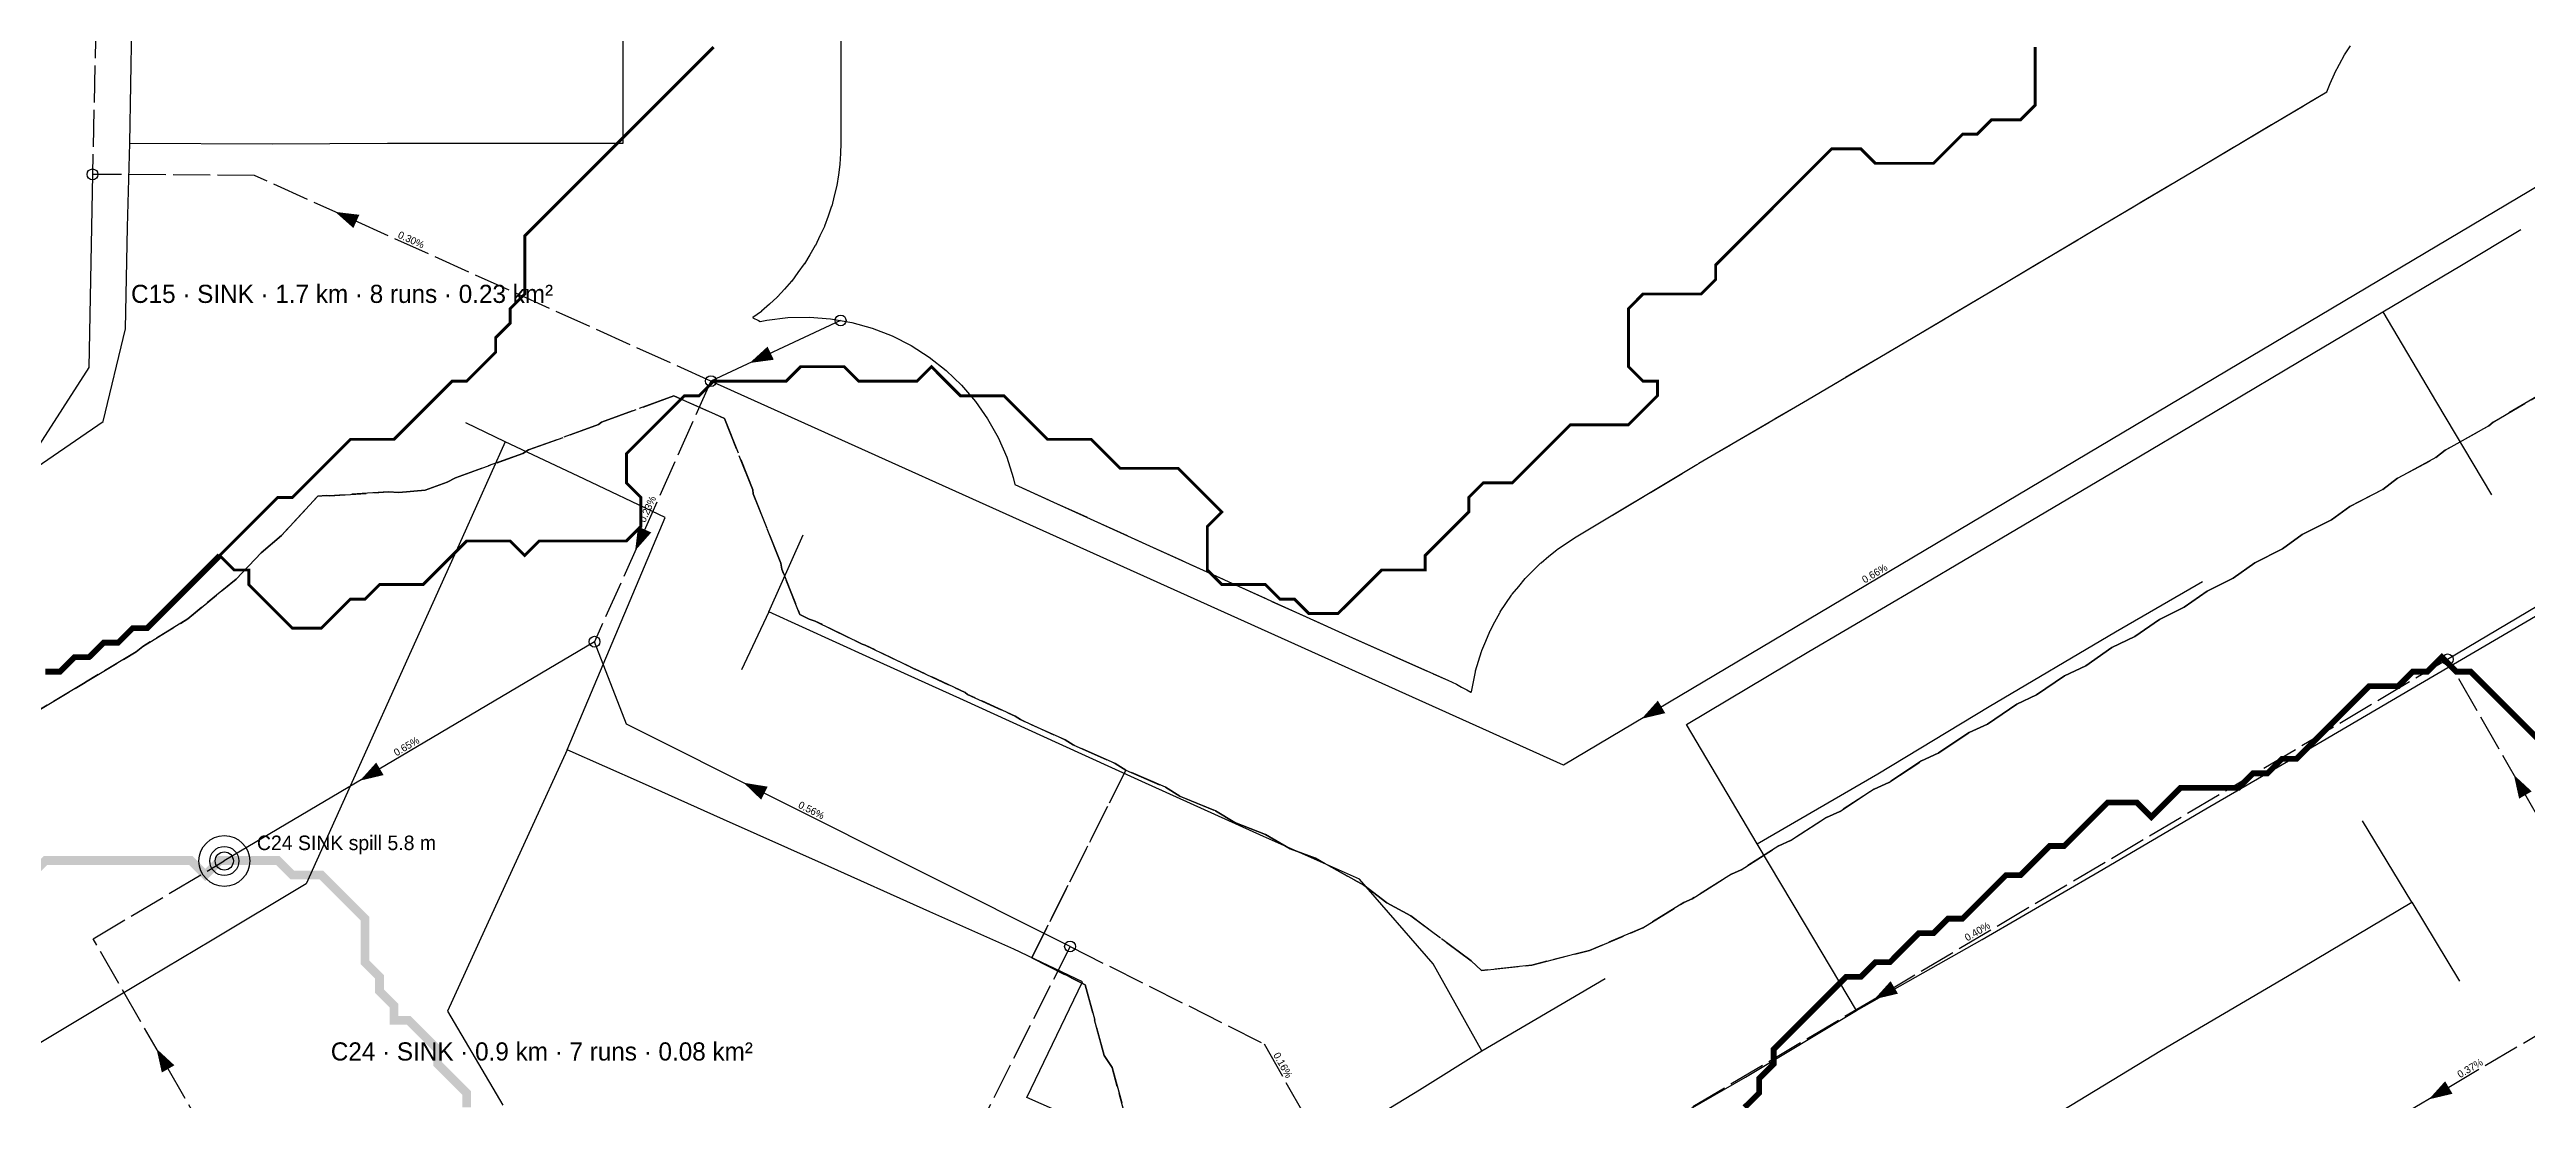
# Model space of a CAD drawing. Header units: metres. Extents: x 440276 to 476894, y 2561381 to 2578972.
# Drawn here: x 445019 to 445701, y 2566735 to 2567024 of the extents above; entities that cross this region are included whole.
import ezdxf
from ezdxf.enums import TextEntityAlignment as Align

# ---------------------------------------------------------------- set-up
doc = ezdxf.new("R2010")
doc.units = ezdxf.units.M
doc.header["$LTSCALE"] = 8
doc.linetypes.add('DASHED', pattern=[1.524, 1.27, -0.254])
for name, color, linetype in [('A_ARROWS', 7, 'Continuous'), ('A_BUILT_2006', 252, 'Continuous'), ('A_CATCH_LABEL', 7, 'Continuous'), ('A_CATCHMENTS', 7, 'Continuous'), ('A_ENVELOPE', 3, 'Continuous'), ('A_GRADIENT', 8, 'Continuous'), ('A_JUNCTIONS', 8, 'Continuous'), ('A_OUTLET_LABEL', 7, 'Continuous'), ('A_OUTLETS', 7, 'Continuous'), ('A_RUNS', 7, 'Continuous'), ('A_STREAMS', 5, 'Continuous')]:
    doc.layers.add(name, color=color, linetype=linetype)

msp = doc.modelspace()

# ---------------------------------------------------------------- linework, layer by layer
at = {"layer": 'A_ARROWS', "color": 3}
for points in [[(445097.66, 2566979.68), (445104.31, 2566978.88), (445102.67, 2566975.23)], [(445211.85, 2566938.05), (445216.8, 2566942.57), (445218.5, 2566938.95)], [(445457.63, 2566840.03), (445462.11, 2566845.02), (445464.15, 2566841.58)]]:
    msp.add_solid(points, dxfattribs=at)
at = {"layer": 'A_ARROWS', "color": 2}
for points in [[(445180.31, 2566886.33), (445181.1, 2566892.99), (445184.75, 2566891.36)], [(445104.47, 2566822.98), (445108.96, 2566827.96), (445110.99, 2566824.52)], [(445210.19, 2566822.41), (445216.81, 2566821.33), (445215.02, 2566817.75)], [(445048.42, 2566749.12), (445053.35, 2566744.57), (445049.89, 2566742.57)]]:
    msp.add_solid(points, dxfattribs=at)
at = {"layer": 'A_ARROWS', "color": 1}
for points in [[(445697.98, 2566824.58), (445702.9, 2566820.02), (445699.43, 2566818.03)], [(445521.75, 2566762.76), (445526.24, 2566767.74), (445528.28, 2566764.3)], [(445674.55, 2566735.18), (445679.04, 2566740.17), (445681.08, 2566736.72)]]:
    msp.add_solid(points, dxfattribs=at)
at = {"layer": 'A_BUILT_2006', "color": 252}
for points in [[(445041.05, 2566998.57), (445041.65, 2567030.93)], [(445177.03, 2566998.66), (445177.03, 2567027.07)], [(445040.47, 2566975.44), (445041.05, 2566998.57)], [(445041.05, 2566998.57), (445080.32, 2566998.47)], [(445080.32, 2566998.47), (445112.04, 2566998.62)], [(445112.04, 2566998.62), (445149.27, 2566998.64)], [(445149.27, 2566998.64), (445177.03, 2566998.66)], [(445039.91, 2566947.47), (445040.47, 2566975.44)], [(445683.53, 2566965), (445699.87, 2566974.85)], [(445661.88, 2566952.15), (445683.53, 2566965)], [(445033.75, 2566921.9), (445039.91, 2566947.47)], [(445642.64, 2566940.72), (445661.88, 2566952.15)], [(445661.88, 2566952.15), (445676.68, 2566927.16)], [(445615.19, 2566924.42), (445642.64, 2566940.72)], [(445676.68, 2566927.16), (445691.83, 2566901.72)], [(445010.85, 2566906.27), (445033.75, 2566921.9)], [(445144.51, 2566916.29), (445133.62, 2566921.52)], [(445589.24, 2566909.01), (445615.19, 2566924.42)], [(445144.51, 2566916.29), (445132.62, 2566889.91)], [(445164.65, 2566906.85), (445144.51, 2566916.29)], [(445188.62, 2566895.52), (445164.65, 2566906.85)], [(445563, 2566893.43), (445589.24, 2566909.01)], [(445175.76, 2566865.03), (445188.62, 2566895.52)], [(445533.74, 2566876.17), (445563, 2566893.43)], [(445132.62, 2566889.91), (445118.56, 2566858.72)], [(445217.12, 2566869.52), (445226.62, 2566890.74)], [(445700.21, 2566866.11), (445731.63, 2566884.48)], [(445503.69, 2566858.61), (445533.74, 2566876.17)], [(445588.2, 2566864.02), (445612.17, 2566877.81)], [(445217.12, 2566869.52), (445209.62, 2566853.52)], [(445244.98, 2566856.84), (445217.12, 2566869.52)], [(445669.64, 2566848.23), (445700.21, 2566866.11)], [(445118.56, 2566858.72), (445102.68, 2566823.49)], [(445161.62, 2566831.52), (445175.76, 2566865.03)], [(445470.03, 2566838.41), (445503.69, 2566858.61)], [(445553.38, 2566843.42), (445588.2, 2566864.02)], [(445270.74, 2566845.12), (445244.98, 2566856.84)], [(445297.16, 2566833.1), (445270.74, 2566845.12)], [(445639.84, 2566830.78), (445669.64, 2566848.23)], [(445489.51, 2566805.6), (445470.03, 2566838.41)], [(445522.71, 2566824.88), (445553.38, 2566843.42)], [(445161.62, 2566831.52), (445151.59, 2566809.65)], [(445182.34, 2566822.25), (445161.62, 2566831.52)], [(445319.9, 2566822.76), (445297.16, 2566833.1)], [(445489.51, 2566805.6), (445522.71, 2566824.88)], [(445613.14, 2566815.2), (445639.84, 2566830.78)], [(445102.68, 2566823.49), (445089.62, 2566794.52)], [(445204.64, 2566812.28), (445182.34, 2566822.25)], [(445353.41, 2566807.61), (445319.9, 2566822.76)], [(445231.62, 2566800.21), (445204.64, 2566812.28)], [(445583.69, 2566797.98), (445613.14, 2566815.2)], [(445669.83, 2566789.55), (445656.27, 2566811.92)], [(445151.59, 2566809.65), (445138.83, 2566781.79)], [(445379.89, 2566795.84), (445353.41, 2566807.61)], [(445502.52, 2566783.74), (445489.51, 2566805.6)], [(445261.51, 2566786.85), (445231.62, 2566800.21)], [(445551.51, 2566779.25), (445583.69, 2566797.98)], [(445089.62, 2566794.52), (445063.74, 2566779.05)], [(445400.24, 2566772.49), (445379.89, 2566795.84)], [(445284.62, 2566776.52), (445261.51, 2566786.85)], [(445516.83, 2566759.67), (445502.52, 2566783.74)], [(445635.63, 2566769.14), (445669.83, 2566789.55)], [(445669.83, 2566789.55), (445682.96, 2566767.73)], [(445063.74, 2566779.05), (445033.56, 2566761.01)], [(445138.83, 2566781.79), (445128.62, 2566759.52)], [(445303.62, 2566767.52), (445284.62, 2566776.52)], [(445516.83, 2566759.67), (445551.51, 2566779.25)], [(445413.62, 2566748.52), (445400.24, 2566772.49)], [(445288.2, 2566735.72), (445303.62, 2566767.52)], [(445413.62, 2566748.52), (445447.62, 2566768.52)], [(445600.9, 2566748.76), (445635.63, 2566769.14)], [(445033.56, 2566761.01), (445002.68, 2566742.55)], [(445128.62, 2566759.52), (445143.86, 2566733.61)], [(445486.22, 2566741.26), (445516.83, 2566759.67)], [(445396.39, 2566737.84), (445413.62, 2566748.52)], [(445568.99, 2566729.36), (445600.9, 2566748.76)], [(445313.62, 2566724.52), (445288.2, 2566735.72)], [(445374.62, 2566724.52), (445396.39, 2566737.84)], [(445458.97, 2566725.62), (445486.22, 2566741.26)]]:
    msp.add_lwpolyline(points, dxfattribs=at)
at = {"layer": 'A_CATCHMENTS', "color": 3, "linetype": 'DASHED'}
for points in [[(445237.03, 2567027.07), (445237.03, 2566998.66), (445236.89, 2566995.74), (445236.75, 2566992.82), (445236.75, 2566992.8), (445236.75, 2566992.78), (445236.32, 2566989.89), (445235.89, 2566986.99), (445235.88, 2566986.97), (445235.88, 2566986.95), (445235.17, 2566984.12), (445234.46, 2566981.28), (445234.46, 2566981.26), (445234.45, 2566981.24), (445233.47, 2566978.49), (445232.48, 2566975.74), (445232.47, 2566975.72), (445232.47, 2566975.7), (445231.22, 2566973.06), (445229.97, 2566970.41), (445229.96, 2566970.39), (445229.95, 2566970.38), (445228.45, 2566967.87), (445226.94, 2566965.36), (445226.93, 2566965.34), (445226.92, 2566965.33), (445225.18, 2566962.98), (445223.44, 2566960.63), (445223.43, 2566960.61), (445223.41, 2566960.6), (445221.45, 2566958.43), (445219.49, 2566956.26), (445219.47, 2566956.25), (445219.46, 2566956.23), (445217.29, 2566954.27), (445215.13, 2566952.3), (445215.11, 2566952.29), (445215.1, 2566952.28), (445212.75, 2566950.54), (445212.7, 2566950.5), (445214.26, 2566949.76), (445214.77, 2566949.49), (445216.58, 2566949.89), (445222.42, 2566950.59), (445228.31, 2566950.71), (445234.18, 2566950.26), (445239.98, 2566949.23), (445245.65, 2566947.64), (445251.13, 2566945.5), (445256.38, 2566942.83), (445261.35, 2566939.66), (445265.97, 2566936.02), (445270.22, 2566931.95), (445274.05, 2566927.47), (445277.43, 2566922.65), (445280.31, 2566917.51), (445282.68, 2566912.12), (445284.5, 2566906.52), (445284.93, 2566904.58), (445295.58, 2566899.74), (445295.58, 2566899.74), (445322.01, 2566887.72), (445322.01, 2566887.72), (445322.01, 2566887.72), (445344.68, 2566877.4), (445377.95, 2566862.36), (445404.25, 2566850.67), (445405.41, 2566850.09), (445406.59, 2566849.57), (445408.03, 2566848.76), (445409.51, 2566848.02), (445410.6, 2566847.32), (445410.69, 2566847.27), (445410.7, 2566847.32), (445410.72, 2566847.46), (445411.27, 2566850.21), (445411.82, 2566852.96), (445411.86, 2566853.1), (445411.89, 2566853.23), (445412.71, 2566855.91), (445413.53, 2566858.6), (445413.58, 2566858.73), (445413.62, 2566858.86), (445414.71, 2566861.45), (445415.78, 2566864.04), (445415.84, 2566864.16), (445415.9, 2566864.29), (445417.23, 2566866.76), (445418.55, 2566869.23), (445418.63, 2566869.35), (445418.69, 2566869.47), (445420.26, 2566871.8), (445421.82, 2566874.13), (445421.91, 2566874.24), (445421.98, 2566874.35), (445423.77, 2566876.51), (445425.55, 2566878.68), (445425.65, 2566878.78), (445425.74, 2566878.89), (445427.73, 2566880.86), (445429.72, 2566882.85), (445429.82, 2566882.94), (445429.92, 2566883.03), (445432.1, 2566884.81), (445434.26, 2566886.59), (445434.38, 2566886.66), (445434.49, 2566886.75), (445436.83, 2566888.3), (445439.16, 2566889.86), (445472.82, 2566910.06), (445473.13, 2566910.22), (445473.42, 2566910.41), (445503.36, 2566927.91), (445532.45, 2566945.07), (445558.61, 2566960.6), (445558.61, 2566960.6), (445558.61, 2566960.6), (445584.55, 2566976.01), (445584.55, 2566976.01), (445584.55, 2566976.01), (445612, 2566992.31), (445631.25, 2567003.74), (445631.25, 2567003.74), (445631.25, 2567003.74), (445646.46, 2567012.77), (445647.41, 2567015.06), (445648.54, 2567017.75), (445648.55, 2567017.77), (445648.56, 2567017.8), (445649.95, 2567020.36), (445651.33, 2567022.93), (445651.35, 2567022.95), (445651.36, 2567022.98), (445652.99, 2567025.4)], [(445705.4, 2566929.42), (445692.25, 2566921.71), (445691.09, 2566920.77), (445679.08, 2566914.01), (445676.48, 2566911.97), (445665.93, 2566906.29), (445661.85, 2566903.2), (445652.8, 2566898.54), (445647.77, 2566894.88), (445639.68, 2566890.76), (445634.22, 2566886.83), (445626.57, 2566882.98), (445620.67, 2566878.78), (445613.45, 2566875.2), (445607.12, 2566870.74), (445600.34, 2566867.42), (445593.57, 2566862.7), (445587.23, 2566859.63), (445580.02, 2566854.66), (445574.12, 2566851.84), (445566.46, 2566846.62), (445561.01, 2566844.05), (445552.91, 2566838.59), (445547.9, 2566836.26), (445539.35, 2566830.55), (445534.8, 2566828.46), (445525.79, 2566822.52), (445521.69, 2566820.67), (445512.23, 2566814.49), (445508.59, 2566812.87), (445498.67, 2566806.47), (445495.49, 2566805.07), (445485.11, 2566798.44), (445482.38, 2566797.26), (445471.54, 2566790.42), (445469.28, 2566789.46), (445457.98, 2566782.4), (445443.32, 2566776.22), (445427.4, 2566772.19), (445413.49, 2566770.67), (445410.66, 2566773.36), (445394.05, 2566785.71), (445387.44, 2566789.35), (445381.13, 2566794.15), (445367.75, 2566801.59), (445360.83, 2566804.19), (445353.98, 2566808.14), (445345.59, 2566811.45), (445340.2, 2566814.68), (445330.36, 2566818.73), (445326.41, 2566821.19), (445315.5, 2566825.88), (445312.62, 2566827.71), (445300.97, 2566832.84), (445298.83, 2566834.22), (445286.45, 2566839.8), (445285.04, 2566840.73), (445271.92, 2566846.76), (445271.24, 2566847.23), (445257.44, 2566853.72), (445257.4, 2566853.73), (445243.69, 2566860.34), (445242.83, 2566860.6), (445229.94, 2566866.94), (445228.26, 2566867.47), (445225.72, 2566868.74), (445220.73, 2566881.27), (445220.43, 2566882.94), (445212.82, 2566902.02), (445212.77, 2566903.07), (445204.92, 2566922.78), (445191.01, 2566928.99), (445171.07, 2566921.77), (445170.19, 2566921.07), (445150.93, 2566914.1), (445149.37, 2566913.15), (445130.79, 2566906.42), (445128.54, 2566905.23), (445122.44, 2566903.02), (445115.22, 2566902.41), (445112.36, 2566902.56), (445096.1, 2566901.45), (445095.2, 2566901.5), (445092.91, 2566901.37), (445082.87, 2566890.56), (445077.22, 2566885.79), (445070.34, 2566878.47), (445057.09, 2566867.61), (445044.61, 2566859.91), (445042.82, 2566858.47), (445028.88, 2566850.1), (445028.75, 2566850.04), (445015.52, 2566842.09)]]:
    msp.add_lwpolyline(points, dxfattribs=at)
at = {"layer": 'A_CATCHMENTS', "color": 2, "linetype": 'DASHED'}
msp.add_lwpolyline([(445015.52, 2566842.09), (445028.75, 2566850.04), (445028.88, 2566850.1), (445042.82, 2566858.47), (445044.61, 2566859.91), (445057.09, 2566867.61), (445070.34, 2566878.47), (445077.22, 2566885.79), (445082.87, 2566890.56), (445092.91, 2566901.37), (445095.2, 2566901.5), (445096.1, 2566901.45), (445112.36, 2566902.56), (445115.22, 2566902.41), (445122.44, 2566903.02), (445128.54, 2566905.23), (445130.79, 2566906.42), (445149.37, 2566913.15), (445150.93, 2566914.1), (445170.19, 2566921.07), (445171.07, 2566921.77), (445191.01, 2566928.99), (445204.92, 2566922.78), (445212.77, 2566903.07), (445212.82, 2566902.02), (445220.43, 2566882.94), (445220.73, 2566881.27), (445225.72, 2566868.74), (445228.26, 2566867.47), (445229.94, 2566866.94), (445242.83, 2566860.6), (445243.69, 2566860.34), (445257.4, 2566853.73), (445257.44, 2566853.72), (445271.24, 2566847.23), (445271.92, 2566846.76), (445285.04, 2566840.73), (445286.45, 2566839.8), (445298.83, 2566834.22), (445300.97, 2566832.84), (445312.62, 2566827.71), (445315.5, 2566825.88), (445289.57, 2566774.19), (445304.3, 2566766.77), (445309.55, 2566747.25), (445311.75, 2566743.99), (445316.33, 2566726.96)], dxfattribs=at)
at = {"layer": 'A_CATCHMENTS', "color": 1, "linetype": 'DASHED'}
msp.add_lwpolyline([(445316.33, 2566726.96), (445311.75, 2566743.99), (445309.55, 2566747.25), (445304.3, 2566766.77), (445289.57, 2566774.19), (445315.5, 2566825.88), (445326.41, 2566821.19), (445330.36, 2566818.73), (445340.2, 2566814.68), (445345.59, 2566811.45), (445353.98, 2566808.14), (445360.83, 2566804.19), (445367.75, 2566801.59), (445381.13, 2566794.15), (445387.44, 2566789.35), (445394.05, 2566785.71), (445410.66, 2566773.36), (445413.49, 2566770.67), (445427.4, 2566772.19), (445443.32, 2566776.22), (445457.98, 2566782.4), (445469.28, 2566789.46), (445471.54, 2566790.42), (445482.38, 2566797.26), (445485.11, 2566798.44), (445495.49, 2566805.07), (445498.67, 2566806.47), (445508.59, 2566812.87), (445512.23, 2566814.49), (445521.69, 2566820.67), (445525.79, 2566822.52), (445534.8, 2566828.46), (445539.35, 2566830.55), (445547.9, 2566836.26), (445552.91, 2566838.59), (445561.01, 2566844.05), (445566.46, 2566846.62), (445574.12, 2566851.84), (445580.02, 2566854.66), (445587.23, 2566859.63), (445593.57, 2566862.7), (445600.34, 2566867.42), (445607.12, 2566870.74), (445613.45, 2566875.2), (445620.67, 2566878.78), (445626.57, 2566882.98), (445634.22, 2566886.83), (445639.68, 2566890.76), (445647.77, 2566894.88), (445652.8, 2566898.54), (445661.85, 2566903.2), (445665.93, 2566906.29), (445676.48, 2566911.97), (445679.08, 2566914.01), (445691.09, 2566920.77), (445692.25, 2566921.71), (445705.4, 2566929.42)], dxfattribs=at)
at = {"layer": 'A_ENVELOPE', "color": 3}
msp.add_lwpolyline([(445237.03, 2567027.07), (445237.03, 2566998.66), (445236.89, 2566995.74), (445236.75, 2566992.82), (445236.75, 2566992.8), (445236.75, 2566992.78), (445236.32, 2566989.89), (445235.89, 2566986.99), (445235.88, 2566986.97), (445235.88, 2566986.95), (445235.17, 2566984.12), (445234.46, 2566981.28), (445234.46, 2566981.26), (445234.45, 2566981.24), (445233.47, 2566978.49), (445232.48, 2566975.74), (445232.47, 2566975.72), (445232.47, 2566975.7), (445231.22, 2566973.06), (445229.97, 2566970.41), (445229.96, 2566970.39), (445229.95, 2566970.38), (445228.45, 2566967.87), (445226.94, 2566965.36), (445226.93, 2566965.34), (445226.92, 2566965.33), (445225.18, 2566962.98), (445223.44, 2566960.63), (445223.43, 2566960.61), (445223.41, 2566960.6), (445221.45, 2566958.43), (445219.49, 2566956.26), (445219.47, 2566956.25), (445219.46, 2566956.23), (445217.29, 2566954.27), (445215.13, 2566952.3), (445215.11, 2566952.29), (445215.1, 2566952.28), (445212.75, 2566950.54), (445212.7, 2566950.5), (445214.26, 2566949.76), (445214.77, 2566949.49), (445216.58, 2566949.89), (445222.42, 2566950.59), (445228.31, 2566950.71), (445234.18, 2566950.26), (445239.98, 2566949.23), (445245.65, 2566947.64), (445251.13, 2566945.5), (445256.38, 2566942.83), (445261.35, 2566939.66), (445265.97, 2566936.02), (445270.22, 2566931.95), (445274.05, 2566927.47), (445277.43, 2566922.65), (445280.31, 2566917.51), (445282.68, 2566912.12), (445284.5, 2566906.52), (445284.93, 2566904.58), (445295.58, 2566899.74), (445295.58, 2566899.74), (445322.01, 2566887.72), (445322.01, 2566887.72), (445322.01, 2566887.72), (445344.68, 2566877.4), (445377.95, 2566862.36), (445404.25, 2566850.67), (445405.41, 2566850.09), (445406.59, 2566849.57), (445408.03, 2566848.76), (445409.51, 2566848.02), (445410.6, 2566847.32), (445410.69, 2566847.27), (445410.7, 2566847.32), (445410.72, 2566847.46), (445411.27, 2566850.21), (445411.82, 2566852.96), (445411.86, 2566853.1), (445411.89, 2566853.23), (445412.71, 2566855.91), (445413.53, 2566858.6), (445413.58, 2566858.73), (445413.62, 2566858.86), (445414.71, 2566861.45), (445415.78, 2566864.04), (445415.84, 2566864.16), (445415.9, 2566864.29), (445417.23, 2566866.76), (445418.55, 2566869.23), (445418.63, 2566869.35), (445418.69, 2566869.47), (445420.26, 2566871.8), (445421.82, 2566874.13), (445421.91, 2566874.24), (445421.98, 2566874.35), (445423.77, 2566876.51), (445425.55, 2566878.68), (445425.65, 2566878.78), (445425.74, 2566878.89), (445427.73, 2566880.86), (445429.72, 2566882.85), (445429.82, 2566882.94), (445429.92, 2566883.03), (445432.1, 2566884.81), (445434.26, 2566886.59), (445434.38, 2566886.66), (445434.49, 2566886.75), (445436.83, 2566888.3), (445439.16, 2566889.86), (445472.82, 2566910.06), (445473.13, 2566910.22), (445473.42, 2566910.41), (445503.36, 2566927.91), (445532.45, 2566945.07), (445558.61, 2566960.6), (445558.61, 2566960.6), (445558.61, 2566960.6), (445584.55, 2566976.01), (445584.55, 2566976.01), (445584.55, 2566976.01), (445612, 2566992.31), (445631.25, 2567003.74), (445631.25, 2567003.74), (445631.25, 2567003.74), (445646.46, 2567012.77), (445647.41, 2567015.06), (445648.54, 2567017.75), (445648.55, 2567017.77), (445648.56, 2567017.8), (445649.95, 2567020.36), (445651.33, 2567022.93), (445651.35, 2567022.95), (445651.36, 2567022.98), (445652.99, 2567025.4)], dxfattribs=at)
at = {"layer": 'A_JUNCTIONS'}
for centre in [(445030.78, 2566990.01), (445236.91, 2566949.77), (445201.18, 2566933.06), (445169.12, 2566861.27), (445679.74, 2566856.38), (445300.14, 2566777.3)]:
    msp.add_circle(centre, 1.5, dxfattribs=at)
at = {"layer": 'A_JUNCTIONS', "color": 30}
msp.add_circle((445067.1, 2566800.85), 2.5, dxfattribs=at)
at = {"layer": 'A_OUTLETS', "color": 1}
for radius in [7, 4]:
    msp.add_circle((445067.1, 2566800.85), radius, dxfattribs=at)
at = {"layer": 'A_RUNS', "color": 3, "linetype": 'DASHED'}
for points in [[(445035.28, 2567164.01), (445031.74, 2567032.16), (445030.78, 2566990.01)], [(445201.18, 2566933.06), (445075.39, 2566989.71), (445030.78, 2566990.01)]]:
    msp.add_lwpolyline(points, dxfattribs=at)
at = {"layer": 'A_RUNS', "color": 3}
for points in [[(445830.7, 2567061.83), (445436.13, 2566827.24), (445201.18, 2566933.06)], [(445030.78, 2566990.01), (445029.78, 2566936.8), (445015.26, 2566914.2), (444896.23, 2566842.03)], [(445236.91, 2566949.77), (445201.18, 2566933.06)]]:
    msp.add_lwpolyline(points, dxfattribs=at)
at = {"layer": 'A_RUNS', "color": 2, "linetype": 'DASHED'}
for points in [[(445201.18, 2566933.06), (445169.12, 2566861.27)], [(445111.12, 2566640.37), (445030.95, 2566779.43), (445067.1, 2566800.85)], [(445300.14, 2566777.3), (445276.03, 2566729.48), (445111.12, 2566640.37)]]:
    msp.add_lwpolyline(points, dxfattribs=at)
at = {"layer": 'A_RUNS', "color": 1}
msp.add_lwpolyline([(445767.74, 2566908.66), (445679.74, 2566856.38)], dxfattribs=at)
at = {"layer": 'A_RUNS', "color": 2}
for points in [[(445169.12, 2566861.27), (445067.1, 2566800.85)], [(445300.14, 2566777.3), (445177.94, 2566838.59), (445169.12, 2566861.27)]]:
    msp.add_lwpolyline(points, dxfattribs=at)
at = {"layer": 'A_RUNS', "color": 1, "linetype": 'DASHED'}
for points in [[(445679.74, 2566856.38), (445422.16, 2566703.75)], [(445730.32, 2566768.21), (445679.74, 2566856.38)], [(445300.14, 2566777.3), (445353.67, 2566750.45), (445390.5, 2566684.99)], [(445730.32, 2566768.21), (445643.11, 2566716.57)]]:
    msp.add_lwpolyline(points, dxfattribs=at)
at = {"layer": 'A_STREAMS', "color": 5}
for points, const_width in [([(445566.07, 2567025.08), (445566.07, 2567021.07), (445566.07, 2567017.07), (445566.07, 2567013.07), (445566.07, 2567009.07), (445562.07, 2567005.07), (445558.06, 2567005.07), (445554.06, 2567005.07), (445550.06, 2567001.07), (445546.06, 2567001.07), (445542.06, 2566997.06), (445538.06, 2566993.06), (445534.05, 2566993.06), (445530.05, 2566993.06), (445526.05, 2566993.06), (445522.05, 2566993.06), (445518.05, 2566997.06), (445514.05, 2566997.06), (445510.04, 2566997.06), (445506.04, 2566993.06), (445502.04, 2566989.06), (445498.04, 2566985.06), (445494.04, 2566981.06), (445490.04, 2566977.05), (445486.03, 2566973.05), (445482.03, 2566969.05), (445478.03, 2566965.05), (445478.03, 2566961.05), (445474.03, 2566957.05), (445470.03, 2566957.05), (445466.02, 2566957.05), (445462.02, 2566957.05), (445458.02, 2566957.05), (445454.02, 2566953.04), (445454.02, 2566949.04), (445454.02, 2566945.04), (445454.02, 2566941.04), (445454.02, 2566937.04), (445458.02, 2566933.03), (445462.02, 2566933.03), (445462.02, 2566929.03), (445458.02, 2566925.03), (445454.02, 2566921.03), (445450.02, 2566921.03), (445446.02, 2566921.03), (445442.01, 2566921.03), (445438.01, 2566921.03), (445434.01, 2566917.03), (445430.01, 2566913.03), (445426.01, 2566909.02), (445422.01, 2566905.02), (445418, 2566905.02), (445414, 2566905.02), (445410, 2566901.02), (445410, 2566897.02), (445406, 2566893.02), (445402, 2566889.02), (445397.99, 2566885.01), (445397.99, 2566881.01), (445393.99, 2566881.01), (445389.99, 2566881.01), (445385.99, 2566881.01), (445381.99, 2566877.01), (445377.99, 2566873.01), (445373.98, 2566869.01), (445369.98, 2566869.01), (445365.98, 2566869.01), (445361.98, 2566873.01), (445357.98, 2566873.01), (445353.98, 2566877.01), (445349.97, 2566877.01), (445345.97, 2566877.01), (445341.97, 2566877.01), (445337.97, 2566881.01), (445337.97, 2566885.01), (445337.97, 2566889.02), (445337.97, 2566893.02), (445341.97, 2566897.02), (445337.97, 2566901.02), (445333.97, 2566905.02), (445329.97, 2566909.02), (445325.96, 2566909.02), (445321.96, 2566909.02), (445317.96, 2566909.02), (445313.96, 2566909.02), (445309.96, 2566913.03), (445305.95, 2566917.03), (445301.95, 2566917.03), (445297.95, 2566917.03), (445293.95, 2566917.03), (445289.95, 2566921.03), (445285.95, 2566925.03), (445281.94, 2566929.03), (445277.94, 2566929.03), (445273.94, 2566929.03), (445269.94, 2566929.03), (445265.94, 2566933.03), (445261.94, 2566937.04), (445257.93, 2566933.03), (445253.93, 2566933.03), (445249.93, 2566933.03), (445245.93, 2566933.03), (445241.93, 2566933.03), (445237.93, 2566937.04), (445233.92, 2566937.04), (445229.92, 2566937.04), (445225.92, 2566937.04), (445221.92, 2566933.03), (445217.92, 2566933.03), (445213.91, 2566933.03), (445209.91, 2566933.03), (445205.91, 2566933.03), (445201.91, 2566933.03), (445197.91, 2566929.03), (445193.91, 2566929.03), (445189.9, 2566925.03), (445185.9, 2566921.03), (445181.9, 2566917.03), (445177.9, 2566913.03), (445177.9, 2566909.02), (445177.9, 2566905.02), (445181.9, 2566901.02), (445181.9, 2566897.02), (445181.9, 2566893.02), (445177.9, 2566889.02), (445173.9, 2566889.02), (445169.9, 2566889.02), (445165.89, 2566889.02), (445161.89, 2566889.02), (445157.89, 2566889.02), (445153.89, 2566889.02), (445149.89, 2566885.01), (445145.88, 2566889.02), (445141.88, 2566889.02), (445137.88, 2566889.02), (445133.88, 2566889.02), (445129.88, 2566885.01), (445125.88, 2566881.01), (445121.87, 2566877.01), (445117.87, 2566877.01), (445113.87, 2566877.01), (445109.87, 2566877.01), (445105.87, 2566873.01), (445101.87, 2566873.01), (445097.86, 2566869.01), (445093.86, 2566865), (445089.86, 2566865), (445085.86, 2566865), (445081.86, 2566869.01), (445077.86, 2566873.01), (445073.85, 2566877.01), (445073.85, 2566881.01), (445069.85, 2566881.01), (445065.85, 2566885.01)], 0.8), ([(445201.91, 2567025.08), (445197.91, 2567021.07), (445193.91, 2567017.07), (445189.9, 2567013.07), (445185.9, 2567009.07), (445181.9, 2567005.07), (445177.9, 2567001.07), (445173.9, 2566997.06), (445169.9, 2566993.06), (445165.89, 2566989.06), (445161.89, 2566985.06), (445157.89, 2566981.06), (445153.89, 2566977.05), (445149.89, 2566973.05), (445149.89, 2566969.05), (445149.89, 2566965.05), (445149.89, 2566961.05), (445149.89, 2566957.05), (445145.88, 2566953.04), (445145.88, 2566949.04), (445141.88, 2566945.04), (445141.88, 2566941.04), (445137.88, 2566937.04), (445133.88, 2566933.03), (445129.88, 2566933.03), (445125.88, 2566929.03), (445121.87, 2566925.03), (445117.87, 2566921.03), (445113.87, 2566917.03), (445109.87, 2566917.03), (445105.87, 2566917.03), (445101.87, 2566917.03), (445097.86, 2566913.03), (445093.86, 2566909.02), (445089.86, 2566905.02), (445085.86, 2566901.02), (445081.86, 2566901.02), (445077.86, 2566897.02), (445073.85, 2566893.02), (445069.85, 2566889.02), (445065.85, 2566885.01)], 0.8), ([(445065.85, 2566885.01), (445061.85, 2566881.01), (445057.85, 2566877.01), (445053.84, 2566873.01), (445049.84, 2566869.01), (445045.84, 2566865), (445041.84, 2566865), (445037.84, 2566861), (445033.84, 2566861), (445029.83, 2566857), (445025.83, 2566857), (445021.83, 2566853), (445017.83, 2566853)], 1.6), ([(445706.13, 2566832.99), (445702.13, 2566836.99), (445698.13, 2566840.99), (445694.12, 2566845), (445690.12, 2566849), (445686.12, 2566853), (445682.12, 2566853), (445678.12, 2566857), (445674.12, 2566853), (445670.11, 2566853), (445666.11, 2566849), (445662.11, 2566849), (445658.11, 2566849), (445654.11, 2566845), (445650.11, 2566840.99), (445646.1, 2566836.99), (445642.1, 2566832.99), (445638.1, 2566828.99), (445634.1, 2566828.99), (445630.1, 2566824.99), (445626.09, 2566824.99), (445622.09, 2566820.99), (445618.09, 2566820.99), (445614.09, 2566820.99), (445610.09, 2566820.99), (445606.09, 2566820.99), (445602.08, 2566816.98), (445598.08, 2566812.98), (445594.08, 2566816.98), (445590.08, 2566816.98), (445586.08, 2566816.98), (445582.08, 2566812.98), (445578.07, 2566808.98), (445574.07, 2566804.98), (445570.07, 2566804.98), (445566.07, 2566800.98), (445562.07, 2566796.97), (445558.06, 2566796.97), (445554.06, 2566792.97), (445550.06, 2566788.97), (445546.06, 2566784.97), (445542.06, 2566784.97), (445538.06, 2566780.97), (445534.05, 2566780.97), (445530.05, 2566776.97), (445526.05, 2566772.96), (445522.05, 2566772.96), (445518.05, 2566768.96), (445514.05, 2566768.96), (445510.04, 2566764.96), (445506.04, 2566760.96), (445502.04, 2566756.96), (445498.04, 2566752.95), (445494.04, 2566748.95), (445494.04, 2566744.95), (445490.04, 2566740.95), (445490.04, 2566736.95), (445486.03, 2566732.95)], 1.6), ([(445133.88, 2566732.95), (445133.88, 2566736.95), (445129.88, 2566740.95), (445125.88, 2566744.95), (445125.88, 2566748.95), (445121.87, 2566752.95), (445117.87, 2566756.96), (445113.87, 2566756.96), (445113.87, 2566760.96), (445109.87, 2566764.96), (445109.87, 2566768.96), (445105.87, 2566772.96), (445105.87, 2566776.97), (445105.87, 2566780.97), (445105.87, 2566784.97), (445101.87, 2566788.97), (445097.86, 2566792.97), (445093.86, 2566796.97), (445089.86, 2566796.97), (445085.86, 2566796.97), (445081.86, 2566800.98), (445077.86, 2566800.98), (445073.85, 2566800.98), (445069.85, 2566800.98), (445065.85, 2566800.98), (445061.85, 2566796.97), (445057.85, 2566800.98), (445053.84, 2566800.98), (445049.84, 2566800.98), (445045.84, 2566800.98), (445041.84, 2566800.98), (445037.84, 2566800.98), (445033.84, 2566800.98), (445029.83, 2566800.98), (445025.83, 2566800.98), (445021.83, 2566800.98), (445017.83, 2566800.98), (445013.83, 2566796.97)], 2.4)]:
    msp.add_lwpolyline(points, dxfattribs=dict(at, const_width=const_width))

# ---------------------------------------------------------------- texts
at = {"layer": 'A_CATCH_LABEL', "color": 3}
msp.add_text('C15 · SINK · 1.7 km · 8 runs · 0.23 km²', height=5, dxfattribs=at).set_placement((445099.56, 2566957.1), align=Align.MIDDLE_CENTER)
at = {"layer": 'A_CATCH_LABEL', "color": 2}
msp.add_text('C24 · SINK · 0.9 km · 7 runs · 0.08 km²', height=5, dxfattribs=at).set_placement((445154.6, 2566748.38), align=Align.MIDDLE_CENTER)
at = {"layer": 'A_GRADIENT', "color": 3}
for s, rotation, p in [('0.30%', 335.75453, (445117.95, 2566970.54)), ('0.66%', 30.73276, (445522.67, 2566878.7))]:
    msp.add_text(s, height=2, rotation=rotation, dxfattribs=at).set_placement(p, align=Align.BOTTOM_CENTER)
at = {"layer": 'A_GRADIENT', "color": 2}
for s, rotation, p in [('0.23%', 65.92974, (445185.15, 2566897.16)), ('0.65%', 30.63711, (445118.11, 2566831.06)), ('0.56%', 333.36274, (445228.16, 2566813.4))]:
    msp.add_text(s, height=2, rotation=rotation, dxfattribs=at).set_placement(p, align=Align.BOTTOM_CENTER)
at = {"layer": 'A_GRADIENT', "color": 1}
for s, rotation, p in [('0.40%', 30.64911, (445550.95, 2566780.06)), ('0.16%', -60.63226, (445357.4, 2566743.81)), ('0.37%', 30.63134, (445686.72, 2566742.39))]:
    msp.add_text(s, height=2, rotation=rotation, dxfattribs=at).set_placement(p, align=Align.BOTTOM_CENTER)
at = {"layer": 'A_OUTLET_LABEL', "color": 1}
msp.add_text('C24 SINK spill 5.8 m', height=4, dxfattribs=at).set_placement((445076.1, 2566803.85))

doc.saveas('drawing.dxf')
